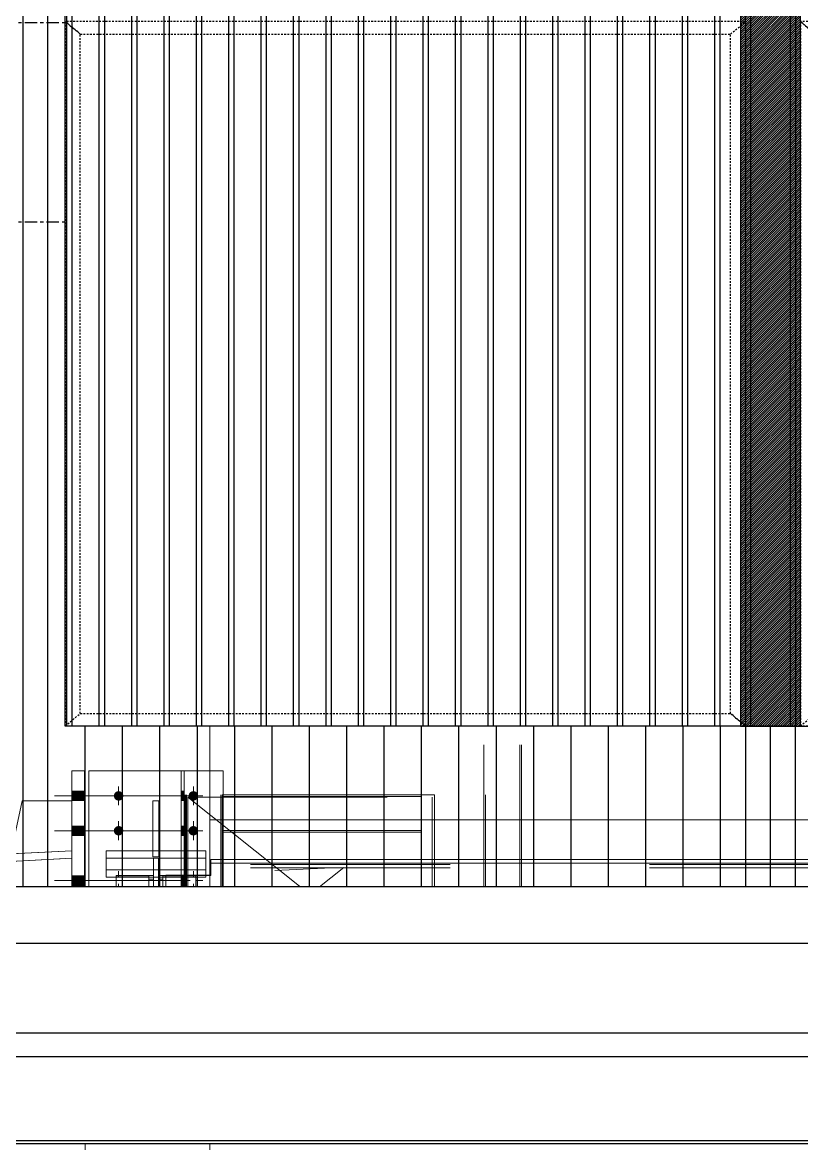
# Model space of a CAD drawing. Header units: millimetres. Extents: x 652937 to 1670132, y 1473552 to 2851037.
# Drawn here: x 818460 to 820023, y 1517620 to 1519870 of the extents above; entities that cross this region are included whole.
import ezdxf
from ezdxf.xclip import XClip

# ---------------------------------------------------------------- set-up
doc = ezdxf.new("R2010")
doc.units = ezdxf.units.MM
doc.header["$XCLIPFRAME"] = 0
for name, pattern in [('TA_GL_005.00000', [13.75, 5, -1.25, 1.25, -1.25, 5]), ('TA_HL_001.00000', [6.5, 3.55, -2.95]), ('XKITLINE00', [0]), ('XKITLINE02', [4, 2, -2])]:
    doc.linetypes.add(name, pattern=pattern)
doc.layers.add('000 - 0_HIDE_OBJ_FRAMING_DEF_SUB', color=1, linetype='Continuous', plot=False)
for name, color, linetype in [('000 - 0_SYM_DWG_GRIDLINE_MAIN_COLOR_251', 251, 'Continuous'), ('010 - ASPG_EXTR_MAIN_COLOR_2', 2, 'Continuous'), ('010 - ASPG_EXTR_WIPEOUT_', 250, 'Continuous'), ('010 - ASPG_FRAMING_MAIN_COLOR_1', 3, 'Continuous'), ('010 - ASPG_FRAMING_SUB_COLOR_2', 1, 'Continuous'), ('010 - ASPG_FRAMING_SUB_COLOR_3', 251, 'Continuous')]:
    doc.layers.add(name, color=color, linetype=linetype)
doc.layers.add('000_AREA_ASPG_AREA_HATCH_', color=7, linetype='Continuous', true_color=0xff8700, plot=False)
doc.layers.add('000_AREA_ASPG_AREA_MAIN_COLOR_1', color=7, linetype='Continuous', true_color=0xff8700, plot=False)
for name, color, linetype, lineweight in [('A-230-M_FLOOR', 2, 'Continuous', 25), ('A-CANOPY', 1, 'Continuous', 25), ('Bolt', 7, 'Continuous', 0), ('Part', 2, 'Continuous', 0), ('Vertical Circulation', 7, 'Continuous', 9)]:
    doc.layers.add(name, color=color, linetype=linetype, lineweight=lineweight)
doc.styles.add('TA', font='', dxfattribs={"height": 4.5})
doc.styles.get('TA').set_extended_font_data('Cordia New')

# ---------------------------------------------------------------- blocks, each defined once
blk = doc.blocks.new('*U6164')
at = {"layer": '000 - 0_SYM_DWG_GRIDLINE_MAIN_COLOR_251', "linetype": 'ByBlock', "ltscale": 5}
blk.add_line((200, 0), (-30071, 0), dxfattribs=at)
at = {"style": 'TA', "flags": 1}
blk.add_attdef('LOCATION', (6, -6), '', height=4.5, rotation=270, dxfattribs=at)
blk = doc.blocks.new('W-1-PP18-ST_ENT3_REV02_20260413-044638_PP18_ENT3_ELE2-DIMS-2')
at = {"color": 6, "linetype": 'TA_GL_005.00000', "rotation": 180}
for p in [(-7244, 107800), (-7244, 107400)]:
    blk.add_blockref('*U6164', p, dxfattribs=at)
blk = doc.blocks.new('GM_Louver Grill Vertical Z1 - Z Profile-V141-ENT 3 ELE-4 Sheet')
at = {"layer": '000 - 0_HIDE_OBJ_FRAMING_DEF_SUB'}
blk.add_line((187463.5, 105550), (187463.5, 114870), dxfattribs=at)
blk = doc.blocks.new('E4')
at = {"layer": '000 - 0_HIDE_OBJ_FRAMING_DEF_SUB'}
for points in [[(-1566166.2, 114870), (-1567666.2, 114870), (-1567666.2, 105550), (-1566166.2, 105550)], [(-1566166.2, 114870), (-1564666.2, 114870), (-1564666.2, 105550), (-1566166.2, 105550)], [(-1567616.2, 114820), (-1566216.2, 114820), (-1566216.2, 105600), (-1567616.2, 105600)], [(-1566116.2, 114820), (-1564716.2, 114820), (-1564716.2, 105600), (-1566116.2, 105600)]]:
    blk.add_lwpolyline(points, close=True, dxfattribs=at)
at = {"layer": '000 - 0_HIDE_OBJ_FRAMING_DEF_SUB', "color": 8}
for p in [(-1755004.7, 0), (-1754929.7, 0), (-1754854.7, 0), (-1754779.7, 0), (-1754704.7, 0), (-1754629.7, 0), (-1754554.7, 0), (-1754479.7, 0), (-1754404.7, 0), (-1754329.7, 0), (-1754254.7, 0), (-1754179.7, 0), (-1754104.7, 0), (-1754029.7, 0), (-1753954.7, 0), (-1753879.7, 0), (-1753804.7, 0), (-1753729.7, 0)]:
    blk.add_blockref('GM_Louver Grill Vertical Z1 - Z Profile-V141-ENT 3 ELE-4 Sheet', p, dxfattribs=at)
blk = doc.blocks.new('*A20671558')
at = {"layer": 'Part', "linetype": 'XKITLINE02', "lineweight": 0}
for p, q in [((648.676025, 24.343026), (662.776018, 25.081973)), ((662.776018, 25.081973), (662.776018, 23.668126)), ((662.776018, 25.081973), (662.776018, 23.668126)), ((648.676026, 23.668126), (648.676025, 24.343026)), ((662.776018, 23.668126), (648.676025, 23.668126))]:
    blk.add_line(p, q, dxfattribs=at)
blk = doc.blocks.new('*A20681559')
at = {"layer": 'Part', "linetype": 'XKITLINE00', "lineweight": 0}
for p, q in [((648.676022, 23.618126), (648.676022, 23.668126)), ((649.050994, 23.668126), (662.776022, 23.668126)), ((648.676029, 23.618126), (648.676022, 23.618126)), ((648.676022, 23.618126), (662.776022, 23.618126))]:
    blk.add_line(p, q, dxfattribs=at)
at = {"layer": 'Part', "linetype": 'XKITLINE02', "lineweight": 0}
for p, q in [((648.676022, 23.668126), (649.050994, 23.668126)), ((648.676029, 23.668126), (648.676029, 23.618126)), ((662.776029, 23.668126), (662.776022, 23.668126)), ((662.776022, 23.668126), (662.776022, 23.618126)), ((662.776029, 23.668126), (662.776022, 23.668126)), ((662.776029, 23.618126), (662.776029, 23.668126)), ((662.776022, 23.618126), (662.776029, 23.618126)), ((662.776022, 23.618126), (662.776029, 23.618126))]:
    blk.add_line(p, q, dxfattribs=at)
blk = doc.blocks.new('*A20691560')
at = {"layer": 'Part', "linetype": 'XKITLINE00', "lineweight": 0}
for p, q in [((648.676022, 24.418126), (662.776022, 25.157076)), ((662.776022, 25.081973), (650.068044, 24.415976)), ((648.705994, 24.344594), (649.868044, 24.405495)), ((649.91826, 24.408126), (649.893044, 24.406805))]:
    blk.add_line(p, q, dxfattribs=at)
at = {"layer": 'Part', "linetype": 'XKITLINE02', "lineweight": 0}
for p, q in [((662.776022, 25.157076), (662.776022, 25.081973)), ((662.776029, 25.157076), (662.776022, 25.157076)), ((662.776022, 25.157076), (662.776029, 25.157076)), ((662.776029, 25.081973), (662.776029, 25.157076)), ((662.776022, 25.081973), (662.776029, 25.081973)), ((662.776029, 25.081973), (662.776022, 25.081973)), ((648.679948, 24.343229), (648.676022, 24.418126)), ((648.676029, 24.418126), (648.679954, 24.343229)), ((649.91826, 24.408126), (650.068044, 24.415976)), ((648.679948, 24.343229), (648.705994, 24.344594)), ((648.679954, 24.343229), (648.679948, 24.343229)), ((649.868044, 24.405495), (649.893044, 24.406805)), ((649.918267, 24.408126), (649.91826, 24.408126))]:
    blk.add_line(p, q, dxfattribs=at)
blk = doc.blocks.new('*A20851576')
at = {"layer": 'Part', "linetype": 'XKITLINE00', "lineweight": 0}
for p, q in [((662.776014, 25.957098), (662.901014, 25.957098)), ((662.776014, 23.357098), (662.776014, 25.957098)), ((662.901022, 25.957098), (662.901014, 25.957098)), ((662.901014, 25.957098), (662.901014, 23.357098)), ((662.901014, 23.357098), (662.776014, 23.357098)), ((662.901014, 23.357098), (662.901022, 23.357098))]:
    blk.add_line(p, q, dxfattribs=at)
at = {"layer": 'Part', "linetype": 'XKITLINE02', "lineweight": 0}
for p, q in [((662.776022, 23.357098), (662.776022, 25.957098)), ((662.901014, 25.957098), (662.901022, 25.957098)), ((662.901022, 23.357098), (662.901022, 25.957098)), ((662.901014, 23.357098), (662.901022, 23.357098))]:
    blk.add_line(p, q, dxfattribs=at)
blk = doc.blocks.new('*A20931584')
at = {"layer": 'Part', "linetype": 'XKITLINE00', "lineweight": 0}
for p, q in [((662.276018, 25.657073), (662.162911, 25.124942)), ((662.776018, 25.657073), (662.276018, 25.657073))]:
    blk.add_line(p, q, dxfattribs=at)
at = {"layer": 'Part', "linetype": 'XKITLINE02', "lineweight": 0}
for p, q in [((662.776018, 25.157073), (662.776018, 25.657073)), ((662.776018, 25.657073), (662.776018, 25.157073)), ((662.162911, 25.124942), (662.776018, 25.157073))]:
    blk.add_line(p, q, dxfattribs=at)
blk = doc.blocks.new('15')
at = {"lineweight": 0, "xscale": 0.2, "yscale": 0.2, "zscale": 0.2}
for name in ['*A20851576', '*A20931584', '*A20691560', '*A20671558', '*A20681559']:
    blk.add_blockref(name, (663450.4123, 1524494.2626), dxfattribs=at)
blk = doc.blocks.new('W-1-PP18-ST_ENT3_REV02_20260413-214324_PP18_ENT3_SE_ELE4-1')
at = {"layer": 'A-230-M_FLOOR', "color": 4, "lineweight": 9}
blk.add_lwpolyline([(-4085, 102450), (-4085, 114420), (-3835, 114420), (-3835, 102450)], dxfattribs=at)
at = {"layer": 'A-230-M_FLOOR', "lineweight": 9}
for points in [[(-1085, 107800), (-3835, 107800)], [(-1085, 107400), (-3835, 107400)], [(-3835, 106200), (-1085, 106200)]]:
    blk.add_lwpolyline(points, dxfattribs=at)
blk.add_blockref('E4', (1563456.2, 0))
at = {"layer": 'Vertical Circulation', "color": 4, "xscale": 1000, "yscale": 1000, "zscale": 1000}
blk.add_blockref('15', (-663587079.2, -1524393156.2), dxfattribs=at)
blk = doc.blocks.new('*A40144538')
at = {"layer": 'Part', "linetype": 'XKITLINE00', "lineweight": 0}
for p, q in [((-20.905117, -106.654475), (-9.011135, -106.031138)), ((-20.905117, -106.729578), (-9.011135, -106.106241))]:
    blk.add_line(p, q, dxfattribs=at)
at = {"layer": 'Part', "linetype": 'XKITLINE02', "lineweight": 0}
for p, q in [((-20.905117, -106.654486), (-9.010935, -106.031138)), ((-9.011135, -106.031138), (-9.011135, -106.106241)), ((-9.010935, -106.031138), (-9.011135, -106.031138)), ((-9.010935, -106.106241), (-9.010935, -106.031138)), ((-20.905117, -106.729589), (-9.010935, -106.106241)), ((-9.011135, -106.106241), (-9.010935, -106.106241))]:
    blk.add_line(p, q, dxfattribs=at)
blk = doc.blocks.new('*A40154539')
at = {"layer": 'Part', "linetype": 'XKITLINE00', "lineweight": 0}
for p, q in [((-20.905117, -107.520088), (-9.011135, -107.520088)), ((-20.905117, -107.570088), (-9.011135, -107.570088))]:
    blk.add_line(p, q, dxfattribs=at)
at = {"layer": 'Part', "linetype": 'XKITLINE02', "lineweight": 0}
for p, q in [((-9.010935, -107.520088), (-9.011135, -107.520088)), ((-9.011135, -107.520088), (-9.011135, -107.570088)), ((-9.010935, -107.520088), (-9.011135, -107.520088)), ((-9.010935, -107.570088), (-9.010935, -107.520088)), ((-9.011135, -107.570088), (-9.010935, -107.570088)), ((-9.011135, -107.570088), (-9.010935, -107.570088))]:
    blk.add_line(p, q, dxfattribs=at)
blk = doc.blocks.new('*A40164540')
at = {"layer": 'Part', "linetype": 'XKITLINE02', "lineweight": 0}
for p, q in [((-9.011038, -106.106241), (-20.905117, -106.729581)), ((-9.011048, -106.106241), (-20.905117, -106.72958)), ((-9.011048, -106.106241), (-9.011038, -106.106241)), ((-9.011048, -107.520088), (-9.011048, -106.106241)), ((-9.011038, -106.106241), (-9.011038, -107.520088)), ((-9.011038, -107.520088), (-20.905117, -107.520088))]:
    blk.add_line(p, q, dxfattribs=at)
blk = doc.blocks.new('*A40174541')
at = {"layer": 'Part', "linetype": 'XKITLINE02', "lineweight": 0}
for p, q in [((-6.122978, -86.420099), (-6.122978, -99.520099)), ((-6.122894, -86.420099), (-6.122894, -99.520099)), ((-6.122886, -86.420099), (-6.122886, -99.520099)), ((-5.887978, -86.420099), (-5.887978, -99.520099)), ((-5.887894, -86.420099), (-5.887894, -99.520099)), ((-5.857978, -86.420099), (-5.857978, -99.520099)), ((-5.857894, -86.420099), (-5.857894, -99.520099)), ((-5.622978, -99.520099), (-5.622978, -86.420099)), ((-5.622886, -86.420099), (-5.622886, -99.520099)), ((-6.122986, -97.720099), (-6.122986, -99.520099)), ((-5.622986, -97.720099), (-5.622986, -99.520099)), ((-5.622894, -97.720099), (-5.622894, -99.520099)), ((-5.622886, -99.520099), (-6.122986, -99.520099))]:
    blk.add_line(p, q, dxfattribs=at)
at = {"layer": 'Part', "linetype": 'XKITLINE00', "lineweight": 0}
for p, q in [((-6.122986, -94.325099), (-6.122986, -97.720099)), ((-5.622986, -94.295099), (-5.622986, -97.720099)), ((-5.622894, -94.295099), (-5.622894, -97.720099))]:
    blk.add_line(p, q, dxfattribs=at)
blk = doc.blocks.new('*A40244548')
at = {"layer": 'Part', "linetype": 'XKITLINE00', "lineweight": 0}
for p, q in [((-8.878107, -99.720099), (-8.878107, -83.220099)), ((-7.628107, -99.720099), (-7.628107, -83.220099)), ((-7.627707, -86.220099), (-7.627707, -97.720099)), ((-7.628107, -99.720099), (-8.878107, -99.720099))]:
    blk.add_line(p, q, dxfattribs=at)
at = {"layer": 'Part', "linetype": 'XKITLINE02', "lineweight": 0}
for p, q in [((-8.877707, -99.720099), (-8.877707, -83.220099)), ((-7.627707, -97.720099), (-7.627707, -99.720099)), ((-7.627707, -99.720099), (-7.628107, -99.720099))]:
    blk.add_line(p, q, dxfattribs=at)
blk = doc.blocks.new('*A40264550')
at = {"layer": 'Part', "linetype": 'XKITLINE02', "lineweight": 0}
for p, q in [((-7.627707, -93.720099), (-8.877707, -93.720099)), ((-8.877707, -93.720099), (-8.877707, -99.720099)), ((-7.627537, -93.720099), (-7.627268, -93.720099)), ((-7.627707, -97.720099), (-7.627707, -99.720099)), ((-8.877707, -99.720099), (-7.627268, -99.720099))]:
    blk.add_line(p, q, dxfattribs=at)
at = {"layer": 'Part', "linetype": 'XKITLINE00', "lineweight": 0}
for q in [(-7.627707, -97.720099), (-7.627537, -93.720099)]:
    blk.add_line((-7.627707, -93.720099), q, dxfattribs=at)
blk = doc.blocks.new('*A41044628')
at = {"layer": 'Part', "linetype": 'XKITLINE00', "lineweight": 0}
for p, q in [((-8.878107, -124.470099), (-8.878107, -99.720099)), ((-7.628107, -99.720099), (-8.878107, -99.720099)), ((-7.628107, -99.720099), (-7.628107, -105.231116)), ((-7.628107, -107.831116), (-7.628107, -124.470099)), ((-7.627707, -108.470099), (-7.627707, -124.470099))]:
    blk.add_line(p, q, dxfattribs=at)
at = {"layer": 'Part', "linetype": 'XKITLINE02', "lineweight": 0}
for p, q in [((-8.877707, -124.470099), (-8.877707, -99.720099)), ((-7.627707, -99.720099), (-7.628107, -99.720099)), ((-7.627707, -99.720099), (-7.627707, -108.470099)), ((-7.628107, -105.231116), (-7.628107, -107.831116))]:
    blk.add_line(p, q, dxfattribs=at)
blk = doc.blocks.new('*A41054629')
at = {"layer": 'Part', "linetype": 'XKITLINE02', "lineweight": 0}
for p, q in [((-4.877707, -107.470099), (-4.877707, -100.970099)), ((-4.877707, -100.970099), (-4.502632, -100.970099)), ((-4.877632, -100.970099), (-4.877632, -107.470099)), ((-4.861704, -107.470099), (-4.861704, -100.970099)), ((-4.861635, -107.470099), (-4.861635, -100.970099)), ((-4.518704, -100.970099), (-4.518704, -107.470099)), ((-4.518635, -107.470099), (-4.518635, -100.970099)), ((-4.502707, -107.470099), (-4.502707, -100.970099)), ((-4.502707, -100.970099), (-4.502632, -100.970099)), ((-4.502632, -100.970099), (-4.502632, -107.470099)), ((-4.502632, -107.470099), (-4.877707, -107.470099)), ((-4.502707, -107.470099), (-4.502632, -107.470099))]:
    blk.add_line(p, q, dxfattribs=at)
blk = doc.blocks.new('*A41074631')
at = {"layer": 'Part', "linetype": 'XKITLINE00', "lineweight": 0}
for p, q in [((-8.668136, -106.031138), (-8.668529, -106.222138)), ((-8.668136, -106.031138), (-8.198257, -106.031138)), ((-8.138257, -106.031138), (-7.668136, -106.031138)), ((-7.668136, -106.031138), (-7.668529, -106.222118)), ((-7.668136, -106.031138), (-7.668136, -106.106491)), ((-7.668136, -106.106491), (-7.668529, -106.297472)), ((-8.668529, -106.222138), (-7.668529, -106.222118)), ((-8.668529, -106.297491), (-8.668529, -106.222138)), ((-7.668529, -106.297472), (-8.668529, -106.297491)), ((-7.668529, -106.222118), (-7.668529, -106.297472))]:
    blk.add_line(p, q, dxfattribs=at)
at = {"layer": 'Part', "linetype": 'XKITLINE02', "lineweight": 0}
for p, q in [((-8.668136, -106.106491), (-8.668136, -106.031138)), ((-8.198257, -106.031138), (-8.138257, -106.031138)), ((-8.668136, -106.106491), (-8.668529, -106.297491)), ((-7.668136, -106.106491), (-8.668136, -106.106491))]:
    blk.add_line(p, q, dxfattribs=at)
blk = doc.blocks.new('*A41084632')
at = {"layer": 'Part', "linetype": 'XKITLINE00', "lineweight": 0}
for p, q in [((-7.618317, -106.119092), (-7.618391, -106.155229)), ((-1.218392, -106.155229), (-7.618391, -106.155229)), ((-7.618391, -106.155229), (-7.618389, -106.279648)), ((-1.218317, -106.119092), (-7.618317, -106.119092)), ((-1.218392, -106.155229), (-1.218317, -106.119092)), ((-1.218389, -106.279648), (-1.218392, -106.155229)), ((-1.218316, -106.155229), (-1.218316, -106.168859)), ((-7.668529, -106.276757), (-7.618383, -106.276757)), ((-7.668529, -106.279648), (-7.618389, -106.279648)), ((-1.218389, -106.279648), (-1.168529, -106.279648)), ((-1.218383, -106.276757), (-1.168529, -106.276757)), ((-8.068377, -106.881257), (-8.068377, -106.901739)), ((-8.068377, -106.901739), (-0.768359, -106.901739)), ((-0.768359, -106.881257), (-0.768359, -106.901739))]:
    blk.add_line(p, q, dxfattribs=at)
at = {"layer": 'Part', "linetype": 'XKITLINE02', "lineweight": 0}
for p, q in [((-7.618384, -106.202106), (-7.618316, -106.168859)), ((-7.618316, -106.168859), (-7.618317, -106.119092)), ((-1.218316, -106.168859), (-7.618316, -106.168859)), ((-1.218316, -106.168859), (-1.218385, -106.202106)), ((-1.218317, -106.119092), (-1.218316, -106.155229)), ((-8.068389, -106.279648), (-8.068383, -106.276757)), ((-8.068389, -106.279648), (-8.068377, -106.881257)), ((-8.068389, -106.279648), (-7.668529, -106.279648)), ((-8.068372, -106.849081), (-8.068383, -106.276757)), ((-8.068383, -106.276757), (-7.668529, -106.276757)), ((-7.618389, -106.279648), (-7.618383, -106.276757)), ((-1.218385, -106.202106), (-7.618384, -106.202106)), ((-7.618383, -106.276757), (-7.618384, -106.202106)), ((-1.218389, -106.279648), (-1.218383, -106.276757)), ((-1.218385, -106.202106), (-1.218383, -106.276757)), ((-1.168529, -106.276757), (-0.768365, -106.276757)), ((-1.168529, -106.279648), (-0.768371, -106.279648)), ((-0.768365, -106.276757), (-0.768371, -106.279648)), ((-0.768371, -106.279648), (-0.768359, -106.881257)), ((-0.768354, -106.849081), (-0.768365, -106.276757)), ((-8.068302, -106.865601), (-8.068377, -106.901739)), ((-8.068372, -106.849081), (-8.068303, -106.815834)), ((-8.068372, -106.849081), (-0.768354, -106.849081)), ((-8.068303, -106.815834), (-8.068302, -106.865601)), ((-8.068303, -106.815834), (-0.768285, -106.815834)), ((-8.068302, -106.865601), (-0.768284, -106.865601)), ((-0.768359, -106.901739), (-0.768284, -106.865601)), ((-0.768285, -106.815834), (-0.768354, -106.849081)), ((-0.768284, -106.865601), (-0.768285, -106.815834))]:
    blk.add_line(p, q, dxfattribs=at)
blk = doc.blocks.new('*A41094633')
at = {"layer": 'Part', "linetype": 'XKITLINE00', "lineweight": 0}
for p, q in [((-8.668529, -107.570088), (-8.668529, -107.520088)), ((-7.668136, -107.520088), (-8.668529, -107.520088)), ((-7.668136, -107.520088), (-7.668529, -107.520088)), ((-7.668529, -107.520088), (-7.668529, -107.570088)), ((-7.668136, -107.570088), (-7.668136, -107.520088)), ((-7.668136, -107.570088), (-8.668529, -107.570088)), ((-7.668529, -107.570088), (-7.668136, -107.570088))]:
    blk.add_line(p, q, dxfattribs=at)
at = {"layer": 'Part', "linetype": 'XKITLINE02', "lineweight": 0}
for q in [(-8.668136, -107.520088), (-8.668529, -107.570088)]:
    blk.add_line((-8.668136, -107.570088), q, dxfattribs=at)
blk = doc.blocks.new('*A41104634')
at = {"layer": 'Part', "linetype": 'XKITLINE02', "lineweight": 0}
for p, q in [((-8.193136, -106.106494), (-8.193529, -106.297418)), ((-8.193136, -106.106494), (-8.193136, -107.520088)), ((-8.143136, -106.106494), (-8.193136, -106.106494)), ((-8.143136, -106.106494), (-8.143529, -106.297417)), ((-8.143136, -106.106494), (-8.143136, -106.913058)), ((-8.143529, -107.520088), (-8.143136, -107.520088)), ((-8.143529, -107.520088), (-8.143136, -107.520088))]:
    blk.add_line(p, q, dxfattribs=at)
at = {"layer": 'Part', "linetype": 'XKITLINE00', "lineweight": 0}
for p, q in [((-8.193529, -106.297418), (-8.143529, -106.297417)), ((-8.193529, -107.520088), (-8.193529, -106.297418)), ((-8.143529, -106.297417), (-8.143529, -107.520088)), ((-8.143136, -106.913058), (-8.143136, -107.520088)), ((-8.143529, -107.520088), (-8.193529, -107.520088))]:
    blk.add_line(p, q, dxfattribs=at)
blk = doc.blocks.new('*A41114635')
at = {"layer": 'Part', "linetype": 'XKITLINE02', "lineweight": 0}
for p, q in [((-7.502707, -107.470099), (-7.502707, -107.095099)), ((-7.502707, -107.095099), (-7.502632, -107.095099)), ((-7.502707, -107.095099), (-4.877632, -107.095099)), ((-7.502632, -107.095099), (-7.502632, -107.470099)), ((-4.877707, -107.470099), (-4.877707, -107.095099)), ((-4.877632, -107.470099), (-4.877632, -107.095099)), ((-7.502635, -107.111099), (-7.502704, -107.111099)), ((-7.502704, -107.111099), (-7.502704, -107.454099)), ((-7.502704, -107.111099), (-4.877635, -107.111099)), ((-7.502635, -107.454099), (-7.502635, -107.111099)), ((-4.877704, -107.454099), (-4.877704, -107.111099)), ((-4.877635, -107.111099), (-4.877635, -107.454099)), ((-7.502632, -107.470099), (-7.502707, -107.470099)), ((-7.502707, -107.470099), (-4.877632, -107.470099)), ((-7.502704, -107.454099), (-7.502635, -107.454099)), ((-7.502704, -107.454099), (-4.877635, -107.454099))]:
    blk.add_line(p, q, dxfattribs=at)
blk = doc.blocks.new('*A41124636')
at = {"layer": 'Bolt', "linetype": 'XKITLINE02', "lineweight": 0}
for p, q in [((-6.977237, -106.231326), (-6.477912, -106.205355)), ((-6.964264, -106.480775), (-6.464939, -106.454803))]:
    blk.add_line(p, q, dxfattribs=at)
blk = doc.blocks.new('*A41134637')
at = {"layer": 'Part', "linetype": 'XKITLINE00', "lineweight": 0}
for p, q in [((-8.843115, -105.231116), (-8.84309, -105.231116)), ((-7.493115, -105.231116), (-8.843115, -105.231116)), ((-8.843115, -105.231116), (-8.843115, -107.831116)), ((-7.49309, -105.231116), (-7.493115, -105.231116)), ((-7.493115, -105.231116), (-7.493115, -106.119092)), ((-7.493115, -106.901739), (-7.493115, -107.831116)), ((-8.84309, -107.831116), (-8.843115, -107.831116)), ((-8.843115, -107.831116), (-7.493115, -107.831116)), ((-7.49309, -107.831116), (-7.493115, -107.831116))]:
    blk.add_line(p, q, dxfattribs=at)
at = {"layer": 'Part', "linetype": 'XKITLINE02', "lineweight": 0}
for p, q in [((-8.84309, -107.831116), (-8.84309, -105.231116)), ((-7.49309, -105.231116), (-7.49309, -107.831116)), ((-7.493115, -106.119092), (-7.493115, -106.901739))]:
    blk.add_line(p, q, dxfattribs=at)
blk = doc.blocks.new('*A41144638')
at = {"layer": 'Bolt'}
for points in [[(-7.911, -106.422), (-7.904, -106.424), (-7.897, -106.427), (-7.892, -106.432), (-7.887, -106.438), (-7.884, -106.444), (-7.882, -106.451), (-7.881, -106.458), (-7.882, -106.466), (-7.884, -106.473), (-7.887, -106.479), (-7.892, -106.485), (-7.898, -106.489), (-7.904, -106.493), (-7.911, -106.495), (-7.918, -106.496), (-7.926, -106.495), (-7.933, -106.493), (-7.939, -106.489), (-7.945, -106.485), (-7.95, -106.479), (-7.953, -106.472), (-7.955, -106.465), (-7.956, -106.458), (-7.955, -106.451), (-7.953, -106.444), (-7.95, -106.437), (-7.945, -106.432), (-7.939, -106.427), (-7.933, -106.424), (-7.926, -106.422), (-7.918, -106.421)], [(-7.911, -106.67), (-7.904, -106.673), (-7.897, -106.676), (-7.892, -106.681), (-7.887, -106.686), (-7.884, -106.693), (-7.882, -106.7), (-7.881, -106.707), (-7.882, -106.714), (-7.884, -106.721), (-7.887, -106.728), (-7.892, -106.734), (-7.898, -106.738), (-7.904, -106.742), (-7.911, -106.744), (-7.918, -106.744), (-7.926, -106.744), (-7.933, -106.742), (-7.939, -106.738), (-7.945, -106.733), (-7.95, -106.728), (-7.953, -106.721), (-7.955, -106.714), (-7.956, -106.707), (-7.955, -106.7), (-7.953, -106.693), (-7.95, -106.686), (-7.945, -106.681), (-7.939, -106.676), (-7.933, -106.673), (-7.926, -106.67), (-7.918, -106.67)]]:
    blk.add_hatch(color=256, dxfattribs=at).paths.add_polyline_path(points, flags=17)
at = {"layer": 'Bolt', "linetype": 'XKITLINE00', "lineweight": 0}
for p, q in [((-7.918, -106.462), (-7.918, -106.439)), ((-7.918, -106.711), (-7.918, -106.688))]:
    blk.add_line(p, q, dxfattribs=at)
blk = doc.blocks.new('*A41154639')
at = {"layer": 'Part', "linetype": 'XKITLINE00', "lineweight": 0}
for p, q in [((-8.143419, -106.297481), (-8.143457, -106.31585)), ((-8.098419, -106.29748), (-8.098457, -106.31585)), ((-7.768391, -106.297474), (-7.76838, -106.881257)), ((-8.143446, -106.913058), (-8.143457, -106.31585)), ((-8.143457, -106.31585), (-8.098457, -106.31585)), ((-8.098446, -106.913058), (-8.098457, -106.31585)), ((-8.098391, -106.31585), (-8.09838, -106.881257)), ((-8.098446, -106.913058), (-8.143446, -106.913058)), ((-7.76838, -106.881257), (-8.09838, -106.881257))]:
    blk.add_line(p, q, dxfattribs=at)
at = {"layer": 'Part', "linetype": 'XKITLINE02', "lineweight": 0}
for p, q in [((-8.143383, -106.279713), (-8.143419, -106.297481)), ((-8.143371, -106.87692), (-8.143383, -106.279713)), ((-7.768383, -106.279713), (-8.143383, -106.279713)), ((-8.098391, -106.284049), (-8.098419, -106.29748)), ((-8.098391, -106.284049), (-8.098391, -106.31585)), ((-8.098391, -106.284049), (-7.768391, -106.284049)), ((-7.768391, -106.284049), (-7.768383, -106.279713)), ((-7.768391, -106.284049), (-7.768391, -106.297474)), ((-7.768371, -106.87692), (-7.768383, -106.279713)), ((-8.143446, -106.913058), (-8.143371, -106.87692)), ((-8.143371, -106.87692), (-7.768371, -106.87692)), ((-8.09838, -106.881257), (-8.098446, -106.913058)), ((-7.768371, -106.87692), (-7.76838, -106.881257))]:
    blk.add_line(p, q, dxfattribs=at)
blk = doc.blocks.new('*A41164640')
at = {"layer": 'Part', "linetype": 'XKITLINE02', "lineweight": 0}
for p, q in [((-8.568389, -106.279713), (-8.568398, -106.284049)), ((-8.568398, -106.284049), (-8.238398, -106.284049)), ((-8.568398, -106.284049), (-8.568398, -106.297489)), ((-8.193389, -106.279713), (-8.568389, -106.279713)), ((-8.568389, -106.279713), (-8.568377, -106.87692)), ((-8.238398, -106.284049), (-8.238426, -106.297483)), ((-8.238386, -106.881257), (-8.238398, -106.284049)), ((-8.193464, -106.31585), (-8.193389, -106.279713)), ((-8.193389, -106.279713), (-8.193377, -106.87692)), ((-8.193529, -106.31585), (-8.193464, -106.31585)), ((-8.193452, -106.913058), (-8.193464, -106.31585)), ((-8.568386, -106.881257), (-8.568377, -106.87692)), ((-8.568377, -106.87692), (-8.193377, -106.87692)), ((-8.238453, -106.881257), (-8.238386, -106.881257)), ((-8.238452, -106.913058), (-8.238386, -106.881257)), ((-8.193529, -106.913058), (-8.193452, -106.913058)), ((-8.193452, -106.913058), (-8.193377, -106.87692))]:
    blk.add_line(p, q, dxfattribs=at)
at = {"layer": 'Part', "linetype": 'XKITLINE00', "lineweight": 0}
for p, q in [((-8.568398, -106.297489), (-8.568386, -106.881257)), ((-8.238426, -106.297483), (-8.238464, -106.31585)), ((-8.238464, -106.31585), (-8.193529, -106.31585)), ((-8.238464, -106.31585), (-8.238452, -106.913058)), ((-8.568386, -106.881257), (-8.238453, -106.881257)), ((-8.238452, -106.913058), (-8.193529, -106.913058))]:
    blk.add_line(p, q, dxfattribs=at)
blk = doc.blocks.new('*A41174641')
at = {"layer": 'Part', "linetype": 'XKITLINE00', "lineweight": 0}
for p, q in [((-8.886178, -105.231116), (-9.011178, -105.231116)), ((-9.011178, -105.231116), (-9.011178, -107.831116)), ((-8.885908, -105.231116), (-8.886178, -105.231116)), ((-8.886178, -105.231116), (-8.886178, -107.831116)), ((-8.885908, -105.231116), (-8.886178, -105.231116)), ((-8.885908, -107.831116), (-8.885908, -105.231116)), ((-9.011178, -107.831116), (-8.885908, -107.831116)), ((-8.886178, -107.831116), (-8.885908, -107.831116))]:
    blk.add_line(p, q, dxfattribs=at)
at = {"layer": 'Part', "linetype": 'XKITLINE02', "lineweight": 0}
blk.add_line((-9.010908, -107.831116), (-9.010908, -105.231116), dxfattribs=at)
blk = doc.blocks.new('*A41194643')
at = {"layer": 'Part', "linetype": 'XKITLINE02', "lineweight": 0}
for p, q in [((-7.502707, -105.845099), (-7.502707, -105.470099)), ((-7.502707, -105.470099), (-7.502632, -105.470099)), ((-7.502707, -105.470099), (-4.877632, -105.470099)), ((-7.502635, -105.486099), (-7.502704, -105.486099)), ((-7.502704, -105.486099), (-7.502704, -105.829099)), ((-7.502704, -105.486099), (-4.877635, -105.486099)), ((-7.502635, -105.829099), (-7.502635, -105.486099)), ((-7.502632, -105.470099), (-7.502632, -105.845099)), ((-4.877707, -105.845099), (-4.877707, -105.470099)), ((-4.877704, -105.829099), (-4.877704, -105.486099)), ((-4.877635, -105.486099), (-4.877635, -105.829099)), ((-4.877632, -105.845099), (-4.877632, -105.470099)), ((-7.502632, -105.845099), (-7.502707, -105.845099)), ((-7.502707, -105.845099), (-4.877632, -105.845099)), ((-7.502704, -105.829099), (-7.502635, -105.829099)), ((-7.502704, -105.829099), (-4.877635, -105.829099))]:
    blk.add_line(p, q, dxfattribs=at)
blk = doc.blocks.new('*A41204644')
at = {"layer": 'Part', "linetype": 'XKITLINE00', "lineweight": 0}
for p, q in [((-8.19826, -106.091322), (-8.198236, -105.531141)), ((-8.198236, -105.531141), (-8.138236, -105.531141)), ((-8.138236, -105.531141), (-8.13826, -106.091322)), ((-8.138136, -105.531141), (-8.138236, -105.531141)), ((-8.138236, -105.531141), (-8.138136, -105.531141)), ((-8.138136, -106.031141), (-8.138136, -105.531141)), ((-8.13826, -106.091322), (-8.138136, -106.031141)), ((-8.13826, -106.091322), (-8.19826, -106.091322))]:
    blk.add_line(p, q, dxfattribs=at)
at = {"layer": 'Part', "linetype": 'XKITLINE02', "lineweight": 0}
for p, q in [((-8.198136, -106.031141), (-8.198136, -105.531141)), ((-8.198136, -106.031141), (-8.19826, -106.091322)), ((-8.138136, -106.031141), (-8.198136, -106.031141))]:
    blk.add_line(p, q, dxfattribs=at)
blk = doc.blocks.new('*A41214645')
at = {"layer": 'Bolt'}
for points in [[(-8.497, -105.49), (-8.499, -105.499), (-8.504, -105.508), (-8.51, -105.515), (-8.517, -105.521), (-8.525, -105.525), (-8.534, -105.528), (-8.543, -105.529), (-8.552, -105.528), (-8.561, -105.525), (-8.57, -105.521), (-8.577, -105.515), (-8.583, -105.508), (-8.587, -105.499), (-8.59, -105.49), (-8.591, -105.481), (-8.59, -105.472), (-8.587, -105.463), (-8.583, -105.455), (-8.577, -105.448), (-8.57, -105.442), (-8.561, -105.437), (-8.552, -105.435), (-8.543, -105.434), (-8.534, -105.435), (-8.525, -105.437), (-8.517, -105.442), (-8.51, -105.448), (-8.504, -105.455), (-8.499, -105.463), (-8.497, -105.472), (-8.496, -105.481)], [(-7.747, -105.49), (-7.749, -105.499), (-7.754, -105.508), (-7.76, -105.515), (-7.767, -105.521), (-7.775, -105.525), (-7.784, -105.528), (-7.793, -105.529), (-7.802, -105.528), (-7.811, -105.525), (-7.82, -105.521), (-7.827, -105.515), (-7.833, -105.508), (-7.837, -105.499), (-7.84, -105.49), (-7.841, -105.481), (-7.84, -105.472), (-7.837, -105.463), (-7.833, -105.455), (-7.827, -105.448), (-7.82, -105.442), (-7.811, -105.437), (-7.802, -105.435), (-7.793, -105.434), (-7.784, -105.435), (-7.775, -105.437), (-7.767, -105.442), (-7.76, -105.448), (-7.754, -105.455), (-7.749, -105.463), (-7.747, -105.472), (-7.746, -105.481)], [(-8.497, -105.84), (-8.499, -105.849), (-8.504, -105.858), (-8.51, -105.865), (-8.517, -105.871), (-8.525, -105.875), (-8.534, -105.878), (-8.543, -105.879), (-8.552, -105.878), (-8.561, -105.875), (-8.57, -105.871), (-8.577, -105.865), (-8.583, -105.858), (-8.587, -105.849), (-8.59, -105.84), (-8.591, -105.831), (-8.59, -105.822), (-8.587, -105.813), (-8.583, -105.805), (-8.577, -105.798), (-8.57, -105.792), (-8.561, -105.787), (-8.552, -105.785), (-8.543, -105.784), (-8.534, -105.785), (-8.525, -105.787), (-8.517, -105.792), (-8.51, -105.798), (-8.504, -105.805), (-8.499, -105.813), (-8.497, -105.822), (-8.496, -105.831)], [(-7.747, -105.84), (-7.749, -105.849), (-7.754, -105.858), (-7.76, -105.865), (-7.767, -105.871), (-7.775, -105.875), (-7.784, -105.878), (-7.793, -105.879), (-7.802, -105.878), (-7.811, -105.875), (-7.82, -105.871), (-7.827, -105.865), (-7.833, -105.858), (-7.837, -105.849), (-7.84, -105.84), (-7.841, -105.831), (-7.84, -105.822), (-7.837, -105.813), (-7.833, -105.805), (-7.827, -105.798), (-7.82, -105.792), (-7.811, -105.787), (-7.802, -105.785), (-7.793, -105.784), (-7.784, -105.785), (-7.775, -105.787), (-7.767, -105.792), (-7.76, -105.798), (-7.754, -105.805), (-7.749, -105.813), (-7.747, -105.822), (-7.746, -105.831)]]:
    blk.add_hatch(color=256, dxfattribs=at).paths.add_polyline_path(points, flags=17)
at = {"layer": 'Bolt', "linetype": 'XKITLINE00', "lineweight": 0}
for p, q in [((-8.543, -105.576), (-8.543, -105.386)), ((-7.793, -105.576), (-7.793, -105.386)), ((-8.638, -105.481), (-8.448, -105.481)), ((-7.888, -105.481), (-7.698, -105.481)), ((-8.543, -105.926), (-8.543, -105.736)), ((-7.793, -105.926), (-7.793, -105.736)), ((-8.638, -105.831), (-8.448, -105.831)), ((-7.888, -105.831), (-7.698, -105.831)), ((-8.543, -106.236), (-8.543, -106.299)), ((-7.793, -106.236), (-7.793, -106.299)), ((-8.638, -106.331), (-8.575, -106.331)), ((-8.543, -106.426), (-8.543, -106.363)), ((-8.448, -106.331), (-8.511, -106.331)), ((-7.888, -106.331), (-7.825, -106.331)), ((-7.793, -106.426), (-7.793, -106.363)), ((-7.698, -106.331), (-7.761, -106.331))]:
    blk.add_line(p, q, dxfattribs=at)
blk = doc.blocks.new('*A41224646')
at = {"layer": 'Part', "linetype": 'XKITLINE02', "lineweight": 0}
for p, q in [((-7.877707, -107.470099), (-7.877707, -102.720099)), ((-7.877707, -102.720099), (-7.502632, -102.720099)), ((-7.877632, -107.470099), (-7.877632, -102.720099)), ((-7.861704, -107.470099), (-7.861704, -102.720099)), ((-7.861635, -107.470099), (-7.861635, -102.720099)), ((-7.518704, -107.470099), (-7.518704, -102.720099)), ((-7.518635, -102.720099), (-7.518635, -107.470099)), ((-7.502707, -107.470099), (-7.502707, -102.720099)), ((-7.502707, -102.720099), (-7.502632, -102.720099)), ((-7.502632, -102.720099), (-7.502632, -107.470099)), ((-7.502632, -107.470099), (-7.877707, -107.470099)), ((-7.502707, -107.470099), (-7.502632, -107.470099))]:
    blk.add_line(p, q, dxfattribs=at)
blk = doc.blocks.new('*A41234647')
at = {"layer": 'Part', "linetype": 'XKITLINE02', "lineweight": 0}
for p, q in [((-8.842896, -105.231116), (-7.49289, -105.231116)), ((-8.842896, -106.581116), (-8.842896, -105.231116)), ((-8.84289, -106.581116), (-8.84289, -105.231116)), ((-7.492896, -105.231116), (-7.492896, -106.581116)), ((-7.49289, -105.231116), (-7.49289, -106.581116)), ((-7.49289, -106.581116), (-8.842896, -106.581116))]:
    blk.add_line(p, q, dxfattribs=at)
blk = doc.blocks.new('*A41244648')
at = {"layer": 'Part', "linetype": 'XKITLINE00', "lineweight": 0}
for q in [(-9.624155, -106.063272), (-9.011178, -105.531141)]:
    blk.add_line((-9.511049, -105.531141), q, dxfattribs=at)
at = {"layer": 'Part', "linetype": 'XKITLINE02', "lineweight": 0}
for p, q in [((-9.624143, -106.063272), (-9.511037, -105.531141)), ((-9.011178, -105.531141), (-9.011049, -105.531141)), ((-9.011178, -105.531141), (-9.011037, -105.531141)), ((-9.011049, -106.031141), (-9.011049, -105.531141)), ((-9.011049, -105.531141), (-9.011037, -105.531141)), ((-9.011037, -105.531141), (-9.011037, -106.031141)), ((-9.624155, -106.063272), (-9.011049, -106.031141)), ((-9.624155, -106.063272), (-9.624143, -106.063272)), ((-9.011037, -106.031141), (-9.624143, -106.063272)), ((-9.011049, -106.031141), (-9.011037, -106.031141))]:
    blk.add_line(p, q, dxfattribs=at)
blk = doc.blocks.new('*A41254649')
at = {"layer": 'Part', "linetype": 'XKITLINE02', "lineweight": 0}
for p, q in [((-7.885908, -105.231116), (-7.916178, -105.231116)), ((-7.916178, -106.581116), (-7.916178, -105.231116)), ((-7.915908, -106.581116), (-7.915908, -105.231116)), ((-7.885908, -105.231116), (-7.886178, -105.231116)), ((-7.886178, -105.231116), (-7.886178, -106.581116)), ((-7.885908, -106.581116), (-7.885908, -105.231116)), ((-7.885908, -106.581116), (-7.916178, -106.581116)), ((-7.886178, -106.581116), (-7.885908, -106.581116))]:
    blk.add_line(p, q, dxfattribs=at)
blk = doc.blocks.new('*A41264650')
at = {"layer": 'Bolt'}
for points in [[(-8.886, -105.529), (-9.011, -105.529), (-9.011, -105.434), (-8.886, -105.434)], [(-8.886, -105.529), (-9.011, -105.529), (-9.011, -105.434), (-8.886, -105.434)], [(-7.886, -105.529), (-7.916, -105.529), (-7.916, -105.434), (-7.886, -105.434)], [(-7.886, -105.529), (-7.916, -105.529), (-7.916, -105.434), (-7.886, -105.434)], [(-8.886, -105.879), (-9.011, -105.879), (-9.011, -105.784), (-8.886, -105.784)], [(-8.886, -105.879), (-9.011, -105.879), (-9.011, -105.784), (-8.886, -105.784)], [(-7.886, -105.879), (-7.916, -105.879), (-7.916, -105.784), (-7.886, -105.784)], [(-7.886, -105.879), (-7.916, -105.879), (-7.916, -105.784), (-7.886, -105.784)], [(-8.886, -106.379), (-9.011, -106.379), (-9.011, -106.284), (-8.886, -106.284)], [(-8.886, -106.379), (-9.011, -106.379), (-9.011, -106.284), (-8.886, -106.284)], [(-7.886, -106.379), (-7.916, -106.379), (-7.916, -106.284), (-7.886, -106.284)], [(-7.886, -106.379), (-7.916, -106.379), (-7.916, -106.284), (-7.886, -106.284)]]:
    blk.add_hatch(color=256, dxfattribs=at).paths.add_polyline_path(points, flags=17)
at = {"layer": 'Bolt', "linetype": 'XKITLINE00', "lineweight": 0}
for p, q in [((-7.833, -105.481), (-9.186, -105.481)), ((-7.833, -105.481), (-9.186, -105.481)), ((-8.886, -105.434), (-9.011, -105.434)), ((-8.886, -105.434), (-9.011, -105.434)), ((-7.886, -105.434), (-7.916, -105.434)), ((-7.886, -105.434), (-7.916, -105.434)), ((-8.886, -105.529), (-9.011, -105.529)), ((-8.886, -105.529), (-9.011, -105.529)), ((-7.886, -105.529), (-7.916, -105.529)), ((-7.886, -105.529), (-7.916, -105.529)), ((-7.833, -105.831), (-9.186, -105.831)), ((-7.833, -105.831), (-9.186, -105.831)), ((-8.886, -105.784), (-9.011, -105.784)), ((-8.886, -105.784), (-9.011, -105.784)), ((-7.886, -105.784), (-7.916, -105.784)), ((-7.886, -105.784), (-7.916, -105.784)), ((-8.886, -105.879), (-9.011, -105.879)), ((-8.886, -105.879), (-9.011, -105.879)), ((-7.886, -105.879), (-7.916, -105.879)), ((-7.886, -105.879), (-7.916, -105.879)), ((-8.886, -106.284), (-9.011, -106.284)), ((-8.886, -106.284), (-9.011, -106.284)), ((-7.886, -106.284), (-7.916, -106.284)), ((-7.886, -106.284), (-7.916, -106.284)), ((-7.833, -106.331), (-9.186, -106.331)), ((-7.833, -106.331), (-9.186, -106.331)), ((-8.886, -106.379), (-9.011, -106.379)), ((-8.886, -106.379), (-9.011, -106.379)), ((-7.886, -106.379), (-7.916, -106.379)), ((-7.886, -106.379), (-7.916, -106.379))]:
    blk.add_line(p, q, dxfattribs=at)
blk = doc.blocks.new('*A41274651')
at = {"layer": 'Part', "linetype": 'XKITLINE02', "lineweight": 0}
for p, q in [((-5.322881, -99.570099), (-6.422991, -99.570099)), ((-6.422991, -99.570099), (-6.422991, -99.620099)), ((-6.422991, -99.620099), (-5.322881, -99.620099)), ((-6.422881, -99.570099), (-6.422881, -99.620099)), ((-5.322991, -99.620099), (-5.322991, -99.570099)), ((-5.322881, -99.620099), (-5.322881, -99.570099))]:
    blk.add_line(p, q, dxfattribs=at)
blk = doc.blocks.new('*A41284652')
at = {"layer": 'Part', "linetype": 'XKITLINE02', "lineweight": 0}
for p, q in [((-6.523012, -99.720099), (-6.422991, -99.620099)), ((-6.422881, -99.620099), (-6.522861, -99.720099)), ((-6.422991, -99.620099), (-6.422881, -99.620099)), ((-6.422991, -99.620099), (-5.322881, -99.620099)), ((-5.223012, -99.720099), (-5.322991, -99.620099)), ((-5.322881, -99.620099), (-5.222861, -99.720099)), ((-5.222861, -99.720099), (-6.523012, -99.720099)), ((-5.222861, -99.720099), (-5.223012, -99.720099))]:
    blk.add_line(p, q, dxfattribs=at)
blk = doc.blocks.new('*A41294653')
at = {"layer": 'Part', "linetype": 'XKITLINE02', "lineweight": 0}
for p, q in [((-5.887906, -99.270099), (-5.912966, -99.270099)), ((-5.912966, -99.270099), (-5.912966, -99.545099)), ((-5.912906, -99.545099), (-5.912906, -99.270099)), ((-5.887966, -99.570099), (-5.887966, -99.270099)), ((-5.887906, -99.570099), (-5.887906, -99.270099)), ((-5.912906, -99.545099), (-6.187966, -99.545099)), ((-6.187966, -99.545099), (-6.187966, -99.570099)), ((-6.187906, -99.545099), (-6.187906, -99.570099)), ((-6.187966, -99.570099), (-5.887906, -99.570099))]:
    blk.add_line(p, q, dxfattribs=at)
blk = doc.blocks.new('*A41304654')
at = {"layer": 'Bolt', "linetype": 'XKITLINE02', "lineweight": 0}
for p, q in [((-5.818336, -99.395099), (-6.032936, -99.395099)), ((-5.887956, -99.430099), (-5.912956, -99.430099)), ((-5.887917, -99.360099), (-5.912917, -99.360099)), ((-5.857943, -99.430099), (-5.887943, -99.430099)), ((-5.857929, -99.360099), (-5.887929, -99.360099))]:
    blk.add_line(p, q, dxfattribs=at)
blk = doc.blocks.new('*A41314655')
at = {"layer": 'Bolt', "linetype": 'XKITLINE02', "lineweight": 0}
for p, q in [((-6.307958, -99.620099), (-6.307958, -99.570099)), ((-6.272936, -99.620099), (-6.272936, -99.570099)), ((-6.237914, -99.620099), (-6.237914, -99.570099)), ((-5.507958, -99.620099), (-5.507958, -99.570099)), ((-5.472936, -99.620099), (-5.472936, -99.570099)), ((-5.437914, -99.620099), (-5.437914, -99.570099))]:
    blk.add_line(p, q, dxfattribs=at)
blk = doc.blocks.new('*A41374661')
at = {"layer": 'Part', "linetype": 'XKITLINE02', "lineweight": 0}
for p, q in [((-7.622829, -99.720099), (-7.622829, -101.220099)), ((3.222733, -99.720099), (-7.622829, -99.720099)), ((3.222193, -101.220099), (3.222193, -99.720099)), ((-7.622829, -101.220099), (3.222733, -101.220099))]:
    blk.add_line(p, q, dxfattribs=at)
blk = doc.blocks.new('*A41384662')
at = {"layer": 'Part', "linetype": 'XKITLINE02', "lineweight": 0}
for p, q in [((-7.377268, -99.720099), (-8.877707, -99.720099)), ((-8.877707, -99.720099), (-8.877707, -108.470099)), ((-7.377707, -99.720099), (-7.377707, -108.470099)), ((-8.877707, -108.470099), (-7.377268, -108.470099))]:
    blk.add_line(p, q, dxfattribs=at)
blk = doc.blocks.new('*A41484672')
at = {"layer": 'Part', "linetype": 'XKITLINE02', "lineweight": 0}
for p, q in [((-5.373212, -105.470099), (-7.873212, -105.470099)), ((-7.873212, -105.470099), (-7.873212, -107.470099)), ((-7.848212, -107.445099), (-5.398212, -105.495099)), ((-7.848212, -105.495099), (-5.398212, -107.445099)), ((-7.848212, -105.495099), (-7.847849, -105.495099)), ((-7.848212, -105.495099), (-5.398212, -105.495099)), ((-7.848212, -107.445099), (-7.848212, -105.495099)), ((-7.847849, -107.445099), (-5.397849, -105.495099)), ((-7.847849, -105.495099), (-5.397849, -107.445099)), ((-5.398212, -105.495099), (-5.397849, -105.495099)), ((-5.398212, -105.495099), (-5.398212, -107.445099)), ((-5.373212, -105.470099), (-5.372849, -105.470099)), ((-5.373212, -107.470099), (-5.373212, -105.470099)), ((-7.873212, -107.470099), (-5.372849, -107.470099)), ((-7.848212, -107.445099), (-7.847849, -107.445099)), ((-5.398212, -107.445099), (-7.848212, -107.445099)), ((-5.398212, -107.445099), (-5.397849, -107.445099))]:
    blk.add_line(p, q, dxfattribs=at)
blk = doc.blocks.new('*A41574681')
at = {"layer": 'Part', "linetype": 'XKITLINE00', "lineweight": 0}
for p, q in [((37.371892, -99.720099), (-7.628107, -99.720099)), ((-7.628107, -99.720099), (-7.628107, -105.231116)), ((-7.628107, -107.831116), (-7.628107, -108.470099)), ((-7.628107, -108.470099), (37.371892, -108.470099))]:
    blk.add_line(p, q, dxfattribs=at)
at = {"layer": 'Part', "linetype": 'XKITLINE02', "lineweight": 0}
for p, q in [((-7.627807, -99.720099), (-7.627807, -108.470099)), ((-7.628107, -105.231116), (-7.628107, -107.831116))]:
    blk.add_line(p, q, dxfattribs=at)
blk = doc.blocks.new('*A41584682')
at = {"layer": 'Part', "linetype": 'XKITLINE00', "lineweight": 0}
for p, q in [((-7.628107, -99.720099), (-7.628107, -97.720099)), ((-7.628107, -97.720099), (36.121892, -97.720099)), ((-7.628107, -99.720099), (36.121892, -99.720099))]:
    blk.add_line(p, q, dxfattribs=at)
at = {"layer": 'Part', "linetype": 'XKITLINE02', "lineweight": 0}
for p, q in [((-7.628107, -97.720099), (-7.627857, -97.720099)), ((-7.627857, -97.720099), (-7.627857, -99.720099)), ((-7.627857, -99.720099), (-7.628107, -99.720099))]:
    blk.add_line(p, q, dxfattribs=at)
blk = doc.blocks.new('W-1-PP18-ST_ENT3_REV02_20260413-214457_PP18_ENT3_SE_ELE4-2')
at = {"lineweight": 0, "xscale": 200, "yscale": 200, "zscale": 200}
for name in ['*A40244548', '*A40174541', '*A40264550', '*A41584682', '*A41294653', '*A41304654', '*A41284652', '*A41274651', '*A41314655', '*A41044628', '*A41384662', '*A41574681', '*A41374661', '*A41054629', '*A41224646', '*A41174641', '*A41134637', '*A41234647', '*A41254649', '*A41264650', '*A41214645', '*A41484672', '*A41194643', '*A41244648', '*A41204644', '*A40144538', '*A41074631', '*A40164540', '*A41104634', '*A41084632', '*A41164640', '*A41154639', '*A41124636', '*A41144638', '*A41114635', '*A40154539', '*A41094633']:
    blk.add_blockref(name, (-2309.3778, 127344.0198), dxfattribs=at)
blk = doc.blocks.new('*U6720')
blk.add_wipeout([(50, 0), (1450, 0), (1450, 8482), (50, 8482)]).dxf.layer = '010 - ASPG_EXTR_WIPEOUT_'
at = {"layer": '010 - ASPG_FRAMING_SUB_COLOR_2'}
blk.add_lwpolyline([(50, 0), (1450, 0), (1450, 8482), (50, 8482)], close=True, dxfattribs=at)
blk.add_wipeout([(-50, 0), (50, 0), (50, 8482), (-50, 8482)]).dxf.layer = '010 - ASPG_EXTR_WIPEOUT_'
at = {"layer": '010 - ASPG_FRAMING_MAIN_COLOR_1'}
for points in [[(-50, 0), (-40, 0), (-40, 8482), (-50, 8482)], [(40, 0), (50, 0), (50, 8482), (40, 8482)]]:
    blk.add_lwpolyline(points, close=True, dxfattribs=at)
at = {"layer": '010 - ASPG_FRAMING_SUB_COLOR_2'}
blk.add_lwpolyline([(-50, 0), (50, 0), (50, 8482), (-50, 8482)], close=True, dxfattribs=at)
blk = doc.blocks.new('*U6721')
blk.add_wipeout([(50, 0), (1415, 0), (1415, 8482), (50, 8482)]).dxf.layer = '010 - ASPG_EXTR_WIPEOUT_'
at = {"layer": '010 - ASPG_EXTR_MAIN_COLOR_2'}
for points in [[(101.6, 0), (111.8, 0), (111.8, 8482), (101.6, 8482)], [(166.6, 0), (176.8, 0), (176.8, 8482), (166.6, 8482)], [(231.6, 0), (241.8, 0), (241.8, 8482), (231.6, 8482)], [(296.6, 0), (306.8, 0), (306.8, 8482), (296.6, 8482)], [(361.6, 0), (371.8, 0), (371.8, 8482), (361.6, 8482)], [(426.6, 0), (436.8, 0), (436.8, 8482), (426.6, 8482)], [(491.6, 0), (501.8, 0), (501.8, 8482), (491.6, 8482)], [(556.6, 0), (566.8, 0), (566.8, 8482), (556.6, 8482)], [(621.6, 0), (631.8, 0), (631.8, 8482), (621.6, 8482)], [(686.6, 0), (696.8, 0), (696.8, 8482), (686.6, 8482)], [(751.6, 0), (761.8, 0), (761.8, 8482), (751.6, 8482)], [(816.6, 0), (826.8, 0), (826.8, 8482), (816.6, 8482)], [(881.6, 0), (891.8, 0), (891.8, 8482), (881.6, 8482)], [(946.6, 0), (956.8, 0), (956.8, 8482), (946.6, 8482)], [(1011.6, 0), (1021.8, 0), (1021.8, 8482), (1011.6, 8482)], [(1076.6, 0), (1086.8, 0), (1086.8, 8482), (1076.6, 8482)], [(1141.6, 0), (1151.8, 0), (1151.8, 8482), (1141.6, 8482)], [(1206.6, 0), (1216.8, 0), (1216.8, 8482), (1206.6, 8482)], [(1271.6, 0), (1281.8, 0), (1281.8, 8482), (1271.6, 8482)], [(1336.6, 0), (1346.8, 0), (1346.8, 8482), (1336.6, 8482)], [(1401.6, 0), (1411.8, 0), (1411.8, 8482), (1401.6, 8482)]]:
    blk.add_lwpolyline(points, close=True, dxfattribs=at)
at = {"layer": '010 - ASPG_FRAMING_SUB_COLOR_2'}
blk.add_lwpolyline([(50, 0), (1415, 0), (1415, 8482), (50, 8482)], close=True, dxfattribs=at)
blk.add_wipeout([(-50, 0), (50, 0), (50, 8482), (-50, 8482)]).dxf.layer = '010 - ASPG_EXTR_WIPEOUT_'
at = {"layer": '010 - ASPG_FRAMING_MAIN_COLOR_1'}
for points in [[(-50, 0), (-40, 0), (-40, 8482), (-50, 8482)], [(40, 0), (50, 0), (50, 8482), (40, 8482)]]:
    blk.add_lwpolyline(points, close=True, dxfattribs=at)
at = {"layer": '010 - ASPG_FRAMING_SUB_COLOR_2'}
blk.add_lwpolyline([(-50, 0), (50, 0), (50, 8482), (-50, 8482)], close=True, dxfattribs=at)
blk = doc.blocks.new('*U7581')
blk.add_wipeout([(-17403.4, 175), (-17153.4, 175), (-17153.4, 6), (-17203.4, 6), (-17203.4, 0), (0, 0), (0, 515), (-16553.4, 515), (-16553.4, 402.5), (-16980.9, 402.5), (-16980.9, 222.3), (-17403.4, 222.3)]).dxf.layer = 'A-CANOPY'
at = {"layer": 'A-CANOPY'}
for p, q in [((-16553.4, 402.5), (0, 402.5)), ((-16980.9, 222.3), (0, 222.3)), ((-17169.8, 175), (0, 175)), ((-17153.4, 6), (0, 6))]:
    blk.add_line(p, q, dxfattribs=at)
blk.add_lwpolyline([(-17403.4, 175), (-17153.4, 175), (-17153.4, 6), (-17203.4, 6), (-17203.4, 0), (0, 0), (0, 515), (-16553.4, 515), (-16553.4, 402.5), (-16980.9, 402.5), (-16980.9, 222.3), (-17403.4, 222.3), (-17403.4, 175)], close=True, dxfattribs=at)
blk = doc.blocks.new('C-1-PP18-AR-2341-02-C_20260414-001432_PP18_ENT3_EX_ELE4')
at = {"color": 6}
blk.add_blockref('*U7581', (9563.7, 105550), dxfattribs=at)
blk = doc.blocks.new('*U8801')
at = {"layer": '010 - ASPG_FRAMING_SUB_COLOR_3', "linetype": 'ByBlock'}
for points in [[(0, 0), (0, 1365), (25, 1335), (25, 30), (0, 0)], [(1413.7, 1365), (0, 1365), (25, 1335), (1388.7, 1335)], [(1413.7, 0), (1413.7, 1365), (1388.7, 1335), (1388.7, 30), (1413.7, 0)], [(25, 30), (1388.7, 30), (1413.7, 0), (0, 0), (25, 30)]]:
    blk.add_lwpolyline(points, close=True, dxfattribs=at)
blk = doc.blocks.new('*U8802')
at = {"layer": '010 - ASPG_FRAMING_SUB_COLOR_3', "linetype": 'ByBlock'}
for points in [[(0, 0), (0, 1380), (25, 1350), (25, 30), (0, 0)], [(1413.7, 1380), (0, 1380), (25, 1350), (1388.7, 1350)], [(1413.7, 0), (1413.7, 1380), (1388.7, 1350), (1388.7, 30), (1413.7, 0)], [(25, 30), (1388.7, 30), (1413.7, 0), (0, 0), (25, 30)]]:
    blk.add_lwpolyline(points, close=True, dxfattribs=at)
blk = doc.blocks.new('*U8821')
at = {"layer": '000_AREA_ASPG_AREA_HATCH_', "transparency": 33554539}
h = blk.add_hatch(dxfattribs=at)
h.set_pattern_fill('ANSI31', color=256)
h.set_pattern_definition([(45, (-24.4354, 8456.1105), (-2.245064, 2.245064), [])])
h.paths.add_polyline_path([(-60, 0), (60, 0), (60, 8482), (-60, 8482)])
at = {"layer": '000_AREA_ASPG_AREA_MAIN_COLOR_1'}
blk.add_lwpolyline([(-60, 0), (60, 0), (60, 8482), (-60, 8482)], close=True, dxfattribs=at)

msp = doc.modelspace()

# ---------------------------------------------------------------- block references
at = {"color": 6}
msp.add_blockref('W-1-PP18-ST_ENT3_REV02_20260413-044638_PP18_ENT3_ELE2-DIMS-2', (822670.5264, 1412070.4203), dxfattribs=at)

# ---------------------------------------------------------------- next in the draw order: block references
ref = msp.add_blockref('W-1-PP18-ST_ENT3_REV02_20260413-214324_PP18_ENT3_SE_ELE4-1', (822670.5264, 1412070.4203), dxfattribs=at)
XClip(ref).set_block_clipping_path([(-8921.6742467015, 100922), (26429.9241350386, 117178.2602934372)])

# ---------------------------------------------------------------- next in the draw order: block references
ref = msp.add_blockref('W-1-PP18-ST_ENT3_REV02_20260413-214457_PP18_ENT3_SE_ELE4-2', (822670.5264, 1412070.4203), dxfattribs=at)
XClip(ref).set_block_clipping_path([(-8921.6742467015, 100922), (26429.9241350386, 117178.2602934372)])

# ---------------------------------------------------------------- next in the draw order: block references
for name, p in [('*U6720', (819960.5264, 1518458.4203)), ('C-1-PP18-AR-2341-02-C_20260414-001432_PP18_ENT3_EX_ELE4', (822670.5264, 1412070.4203))]:
    msp.add_blockref(name, p)

# ---------------------------------------------------------------- next in the draw order: block references
at = {"xscale": -1}
msp.add_blockref('*U6721', (819960.5264, 1518458.4203), dxfattribs=at)

# ---------------------------------------------------------------- next in the draw order: block references
msp.add_blockref('*U8821', (819960.5264, 1518458.4203))
at = {"linetype": 'TA_HL_001.00000', "rotation": 90}
for name, p in [('*U8801', (819910.5264, 1518458.4203)), ('*U8802', (821400.5264, 1518458.4203))]:
    msp.add_blockref(name, p, dxfattribs=at)

doc.saveas('drawing.dxf')
